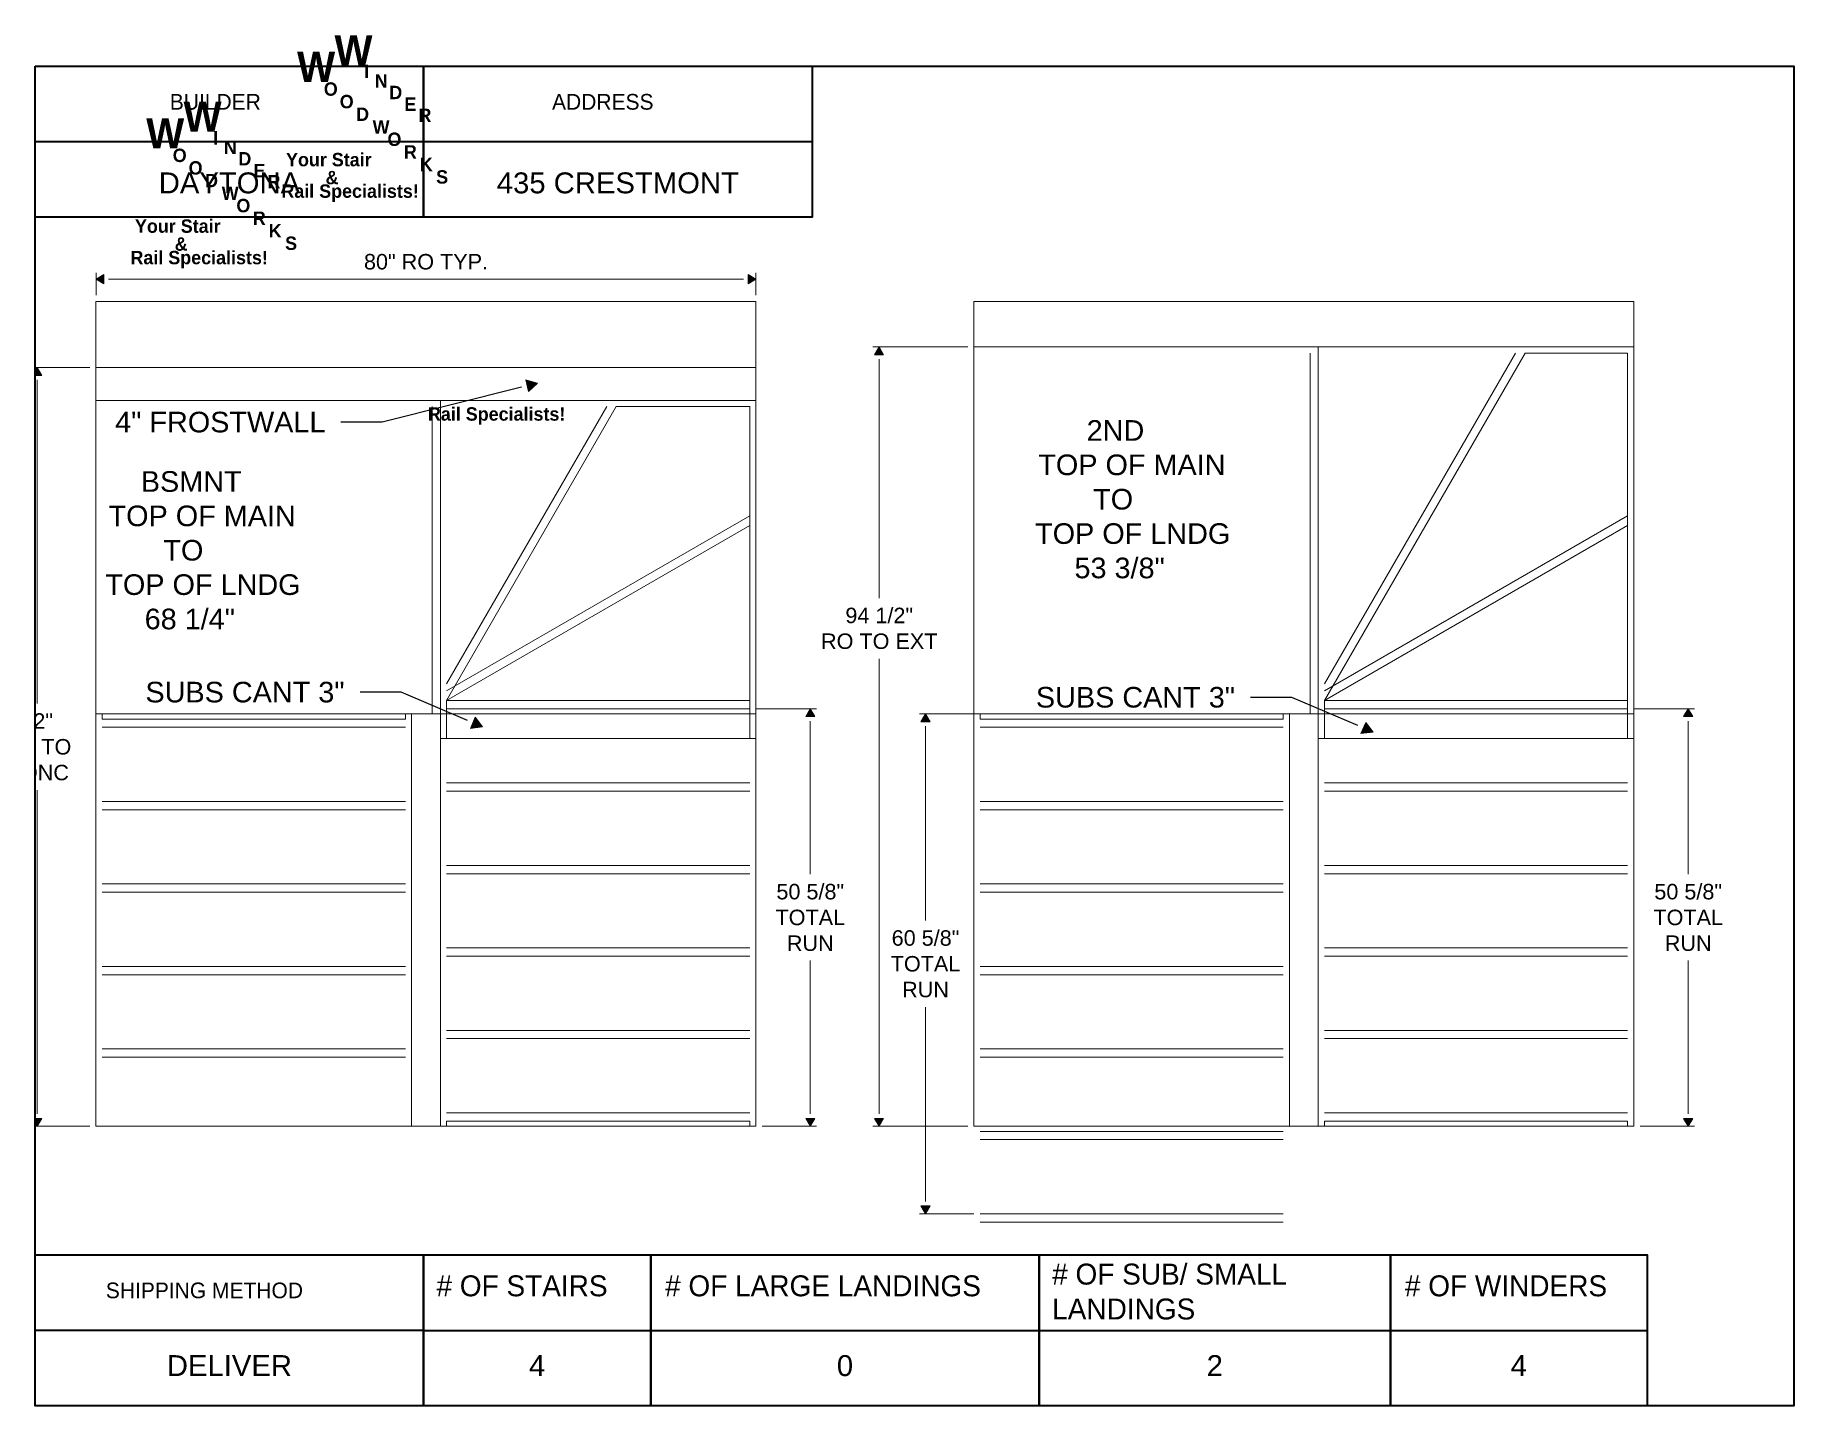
# Paper-space layout 'Landscape Shipping' of a CAD drawing. Header units: inches. Extents: x 0 to 10.5, y 0.1 to 8.3.
# The model-space entities are those that its viewports show. They can reach past a viewport. Long polylines and large blocks are cut down to what shows.
import ezdxf
from ezdxf import colors
from ezdxf.entities.mleader import LeaderData, LeaderLine
from ezdxf.enums import TextEntityAlignment as Align
from ezdxf.math import Vec2, Vec3

# ---------------------------------------------------------------- set-up
doc = ezdxf.new("R2010")
doc.units = ezdxf.units.IN
doc.header["$MEASUREMENT"] = 0
doc.header["$PDMODE"] = 35
doc.linetypes.add('HIDDEN2', pattern=[0.1875, 0.125, -0.0625])
for name, color, linetype, lineweight in [('Border', 1, 'Continuous', 35), ('Concrete', 40, 'Continuous', 9), ('Dimension', 3, 'Continuous', 9), ('Hole-Framing', 150, 'Continuous', 18), ('Kick', 4, 'Continuous', 9), ('Kick-Hidden', 4, 'HIDDEN2', 9), ('Plywood', 6, 'Continuous', 18), ('Stringer', 7, 'Continuous', 13), ('Stringer Template', 3, 'Continuous', 9), ('Treads', 1, 'Continuous', 15)]:
    doc.layers.add(name, color=color, linetype=linetype, lineweight=lineweight)
doc.styles.add('1-8 Text', font='arial.ttf', dxfattribs={"height": 0.125})
doc.styles.add('3-32 Text', font='arial.ttf', dxfattribs={"height": 0.09375})
doc.styles.add('Dimension and Text', font='arial.ttf', dxfattribs={"height": 0.078125})
doc.styles.add('PRINT', font='ARIALUNI.TTF', dxfattribs={"height": 0.125})
doc.dimstyles.new('Jerrod Dimension', dxfattribs={"dimscale": 0, "dimtxt": 0.078125, "dimasz": 0.0625, "dimexe": 0.03125, "dimexo": 0.03125, "dimgap": 0.046875, "dimtad": 1, "dimtih": 1, "dimtoh": 1, "dimdec": 4, "dimzin": 1, "dimdsep": 46, "dimlunit": 5, "dimtxsty": 'Dimension and Text', "dimblk": 'arrow', "dimcen": 2.421875, "dimclrd": 3, "dimclre": 3, "dimclrt": 3, "dimadec": 1, "dimazin": 0, "dimtfac": 1, "dimtdec": 4, "dimtmove": 2, "dimatfit": 3, "dimldrblk": 'arrow', "dimfxl": 1, "dimtfillclr": 256, "dimfrac": 2, "dimlwd": -1, "dimlwe": -1, "dimarcsym": 2})

# ---------------------------------------------------------------- blocks, each defined once
blk = doc.blocks.new('SHIPPING')
at = {"layer": 'Border', "style": 'PRINT'}
for tag, p in [('BUILDER', (1.16, -0.697)), ('ADDRESS', (3.479, -0.697)), ('SHIPPING', (1.16, -7.76)), ('STAIRS', (2.997, -7.76)), ('LARGE-LANDINGS', (4.835, -7.76)), ('SMALL-SUB-LANDINGS', (7.043, -7.76)), ('WINDERS', (8.858, -7.76))]:
    blk.add_attdef(tag, text='', height=0.125, dxfattribs=at).set_placement(p, align=Align.MIDDLE_CENTER)
blk = doc.blocks.new('arrow')
at = {"layer": 'Dimension'}
blk.add_hatch(color=0, dxfattribs=at).paths.add_polyline_path([(0, 0), (-0.64, 0.37), (-0.64, -0.37)])
at = {"layer": 'Dimension', "color": 0}
for p, q in [((-0.64, -0.37), (-0.64, 0.37)), ((0, 0), (-0.64, 0.37)), ((-0.64, -0.37), (0, 0))]:
    blk.add_line(p, q, dxfattribs=at)
blk = doc.blocks.new('*D99')
at = {"layer": 'Defpoints', "color": 0, "transparency": 16777216}
for p in [(184.39, 277.29), (104.39, 274.58), (184.39, 274.58)]:
    blk.add_point(p, dxfattribs=at)
at = {"layer": 'Treads', "color": 3, "transparency": 16777216}
for p, q in [((104.39, 275.33), (104.39, 278.04)), ((105.89, 277.29), (182.89, 277.29)), ((184.39, 275.33), (184.39, 278.04))]:
    blk.add_line(p, q, dxfattribs=at)
at = {"layer": 'Treads', "color": 3, "transparency": 16777216, "xscale": 1.5, "yscale": 1.5, "zscale": 1.5, "rotation": 180}
blk.add_blockref('arrow', (104.39, 277.29), dxfattribs=at)
at = {"layer": 'Treads', "color": 3, "transparency": 16777216, "xscale": 1.5, "yscale": 1.5, "zscale": 1.5}
blk.add_blockref('arrow', (184.39, 277.29), dxfattribs=at)
at = {"layer": 'Treads', "color": 3, "transparency": 16777216, "insert": (144.39, 279.39), "char_height": 1.875, "attachment_point": 5, "style": 'Dimension and Text'}
blk.add_mtext('80" RO TYP.', dxfattribs=at)
blk = doc.blocks.new('*D100')
at = {"layer": 'Defpoints', "color": 0, "transparency": 16777216}
for p in [(97.25, 266.58), (104.39, 266.58), (104.39, 174.58)]:
    blk.add_point(p, dxfattribs=at)
at = {"layer": 'Treads', "color": 3, "transparency": 16777216}
for p, q in [((103.64, 266.58), (96.5, 266.58)), ((97.25, 265.08), (97.25, 225.82)), ((97.25, 176.08), (97.25, 215.34)), ((103.64, 174.58), (96.5, 174.58))]:
    blk.add_line(p, q, dxfattribs=at)
at = {"layer": 'Treads', "color": 3, "transparency": 16777216, "xscale": 1.5, "yscale": 1.5, "zscale": 1.5}
for p, rotation in [((97.25, 266.58), 90), ((97.25, 174.58), 270)]:
    blk.add_blockref('arrow', p, dxfattribs=dict(at, rotation=rotation))
at = {"layer": 'Treads', "color": 3, "transparency": 16777216, "insert": (97.25, 220.58), "char_height": 1.875, "attachment_point": 5, "style": 'Dimension and Text'}
blk.add_mtext('92"\\PRO TO \\PCONC', dxfattribs=at)
blk = doc.blocks.new('*D101')
at = {"layer": 'Defpoints', "color": 0, "transparency": 16777216}
for p in [(210.8, 269.08), (199.3, 174.58), (210.8, 174.58)]:
    blk.add_point(p, dxfattribs=at)
at = {"layer": 'Treads', "color": 3, "transparency": 16777216}
for p, q in [((210.05, 269.08), (198.55, 269.08)), ((199.3, 267.58), (199.3, 238.62)), ((199.3, 176.08), (199.3, 231.27)), ((210.05, 174.58), (198.55, 174.58))]:
    blk.add_line(p, q, dxfattribs=at)
at = {"layer": 'Treads', "color": 3, "transparency": 16777216, "xscale": 1.5, "yscale": 1.5, "zscale": 1.5}
for p, rotation in [((199.3, 269.08), 90), ((199.3, 174.58), 270)]:
    blk.add_blockref('arrow', p, dxfattribs=dict(at, rotation=rotation))
at = {"layer": 'Treads', "color": 3, "transparency": 16777216, "insert": (199.33, 234.94), "char_height": 1.875, "attachment_point": 5, "style": 'Dimension and Text'}
blk.add_mtext('94 1/2"\\PRO TO EXT', dxfattribs=at)
blk = doc.blocks.new('*D102')
at = {"layer": 'Defpoints', "color": 0, "transparency": 16777216}
for p in [(204.94, 224.58), (211.55, 224.58), (211.55, 163.96)]:
    blk.add_point(p, dxfattribs=at)
at = {"layer": 'Treads', "color": 3, "transparency": 16777216}
for p, q in [((210.8, 224.58), (204.19, 224.58)), ((204.94, 223.08), (204.94, 199.51)), ((204.94, 165.46), (204.94, 189.03)), ((210.8, 163.96), (204.19, 163.96))]:
    blk.add_line(p, q, dxfattribs=at)
at = {"layer": 'Treads', "color": 3, "transparency": 16777216, "xscale": 1.5, "yscale": 1.5, "zscale": 1.5}
for p, rotation in [((204.94, 224.58), 90), ((204.94, 163.96), 270)]:
    blk.add_blockref('arrow', p, dxfattribs=dict(at, rotation=rotation))
at = {"layer": 'Treads', "color": 3, "transparency": 16777216, "insert": (204.94, 194.27), "char_height": 1.875, "attachment_point": 5, "style": 'Dimension and Text'}
blk.add_mtext('60 5/8"\\PTOTAL \\PRUN', dxfattribs=at)
blk = doc.blocks.new('*D103')
at = {"layer": 'Defpoints', "color": 0, "transparency": 16777216}
for p in [(290.05, 225.21), (297.39, 225.21), (290.8, 174.58)]:
    blk.add_point(p, dxfattribs=at)
at = {"layer": 'Treads', "color": 3, "transparency": 16777216}
for p, q in [((290.8, 225.21), (298.14, 225.21)), ((297.39, 223.71), (297.39, 205.13)), ((297.39, 176.08), (297.39, 194.66)), ((291.55, 174.58), (298.14, 174.58))]:
    blk.add_line(p, q, dxfattribs=at)
at = {"layer": 'Treads', "color": 3, "transparency": 16777216, "xscale": 1.5, "yscale": 1.5, "zscale": 1.5}
for p, rotation in [((297.39, 225.21), 90), ((297.39, 174.58), 270)]:
    blk.add_blockref('arrow', p, dxfattribs=dict(at, rotation=rotation))
at = {"layer": 'Treads', "color": 3, "transparency": 16777216, "insert": (297.39, 199.89), "char_height": 1.875, "attachment_point": 5, "style": 'Dimension and Text'}
blk.add_mtext('50 5/8"\\PTOTAL \\PRUN', dxfattribs=at)
blk = doc.blocks.new('*D104')
at = {"layer": 'Defpoints', "color": 0, "transparency": 16777216}
for p in [(183.64, 225.21), (190.97, 225.21), (184.39, 174.58)]:
    blk.add_point(p, dxfattribs=at)
at = {"layer": 'Treads', "color": 3, "transparency": 16777216}
for p, q in [((184.39, 225.21), (191.72, 225.21)), ((190.97, 223.71), (190.97, 205.13)), ((190.97, 176.08), (190.97, 194.66)), ((185.14, 174.58), (191.72, 174.58))]:
    blk.add_line(p, q, dxfattribs=at)
at = {"layer": 'Treads', "color": 3, "transparency": 16777216, "xscale": 1.5, "yscale": 1.5, "zscale": 1.5}
for p, rotation in [((190.97, 225.21), 90), ((190.97, 174.58), 270)]:
    blk.add_blockref('arrow', p, dxfattribs=dict(at, rotation=rotation))
at = {"layer": 'Treads', "color": 3, "transparency": 16777216, "insert": (190.97, 199.89), "char_height": 1.875, "attachment_point": 5, "style": 'Dimension and Text'}
blk.add_mtext('50 5/8"\\PTOTAL \\PRUN', dxfattribs=at)

msp = doc.modelspace()

# ---------------------------------------------------------------- linework, layer by layer
at = {"layer": 'Concrete'}
for points in [[(104.38522, 274.58169), (184.38522, 274.58169), (184.38522, 174.58169), (104.38522, 174.58169)], [(104.38522, 274.58169), (184.38522, 274.58169), (184.38522, 266.58169), (104.38522, 266.58169)]]:
    msp.add_lwpolyline(points, close=True, dxfattribs=at)
at = {"layer": 'Hole-Framing'}
for points in [[(210.7992, 274.58169), (290.7992, 274.58169), (290.7992, 174.58169), (210.7992, 174.58169)], [(210.7992, 274.58169), (290.7992, 274.58169), (290.7992, 269.08169), (210.7992, 269.08169)], [(142.63522, 224.58169), (146.13522, 224.58169), (146.13522, 174.58169), (142.63522, 174.58169)], [(249.0492, 224.58169), (252.5492, 224.58169), (252.5492, 174.58169), (249.0492, 174.58169)]]:
    msp.add_lwpolyline(points, close=True, dxfattribs=at)
at = {"layer": 'Kick'}
for points in [[(104.38522, 266.58169), (184.38522, 266.58169), (184.38522, 262.58169), (104.38522, 262.58169)], [(105.13522, 224.58169), (141.88522, 224.58169), (141.88522, 223.95669), (105.13522, 223.95669)], [(211.5492, 224.58169), (248.2992, 224.58169), (248.2992, 223.95669), (211.5492, 223.95669)], [(183.63522, 174.58169), (146.88522, 174.58169), (146.88522, 175.20669), (183.63522, 175.20669)], [(290.0492, 174.58169), (253.2992, 174.58169), (253.2992, 175.20669), (290.0492, 175.20669)]]:
    msp.add_lwpolyline(points, close=True, dxfattribs=at)
at = {"layer": 'Kick-Hidden'}
for p, q in [((183.63522, 225.20669), (146.88522, 225.20669)), ((290.0492, 225.20669), (253.2992, 225.20669)), ((105.13522, 213.95669), (141.88522, 213.95669)), ((183.63522, 215.20669), (146.88522, 215.20669)), ((211.5492, 213.95669), (248.2992, 213.95669)), ((290.0492, 215.20669), (253.2992, 215.20669)), ((183.63522, 205.20669), (146.88522, 205.20669)), ((290.0492, 205.20669), (253.2992, 205.20669)), ((105.13522, 203.95669), (141.88522, 203.95669)), ((211.5492, 203.95669), (248.2992, 203.95669)), ((183.63522, 195.20669), (146.88522, 195.20669)), ((290.0492, 195.20669), (253.2992, 195.20669)), ((105.13522, 193.95669), (141.88522, 193.95669)), ((211.5492, 193.95669), (248.2992, 193.95669)), ((105.13522, 183.95669), (141.88522, 183.95669)), ((183.63522, 185.20669), (146.88522, 185.20669)), ((211.5492, 183.95669), (248.2992, 183.95669)), ((290.0492, 185.20669), (253.2992, 185.20669)), ((211.5492, 173.95669), (248.2992, 173.95669)), ((211.5492, 163.95669), (248.2992, 163.95669))]:
    msp.add_line(p, q, dxfattribs=at)
at = {"layer": 'Plywood'}
for points in [[(210.7992, 269.08169), (290.7992, 269.08169), (290.7992, 224.58169), (210.7992, 224.58169)], [(252.5492, 221.58169), (290.7992, 221.58169), (290.7992, 269.08169), (252.5492, 269.08169)], [(104.38522, 262.58169), (184.38522, 262.58169), (184.38522, 224.58169), (104.38522, 224.58169)], [(146.13522, 221.58169), (184.38522, 221.58169), (184.38522, 262.58169), (146.13522, 262.58169)]]:
    msp.add_lwpolyline(points, close=True, dxfattribs=at)
for points in [[(253.2992, 226.20669), (277.62008, 268.33169), (290.0492, 268.33169), (290.0492, 221.58169), (253.2992, 221.58169), (253.2992, 226.20669)], [(146.88522, 226.20669), (167.45332, 261.83169), (183.63522, 261.83169), (183.63522, 221.58169), (146.88522, 221.58169), (146.88522, 226.20669)], [(146.88522, 226.20669), (183.63522, 247.42431), (183.63522, 221.58169), (146.88522, 221.58169), (146.88522, 226.20669)], [(253.2992, 226.20669), (290.0492, 247.42431), (290.0492, 221.58169), (253.2992, 221.58169), (253.2992, 226.20669)]]:
    msp.add_lwpolyline(points, dxfattribs=at)
at = {"layer": 'Treads'}
for p, q in [((251.5492, 268.33169), (251.5492, 224.58169)), ((253.2992, 228.20669), (276.46538, 268.33169)), ((145.13522, 224.58169), (145.13522, 261.83169)), ((146.88522, 228.20669), (166.29862, 261.83169)), ((183.63522, 248.57901), (146.88522, 227.36139)), ((253.2992, 227.36139), (290.0492, 248.57901)), ((183.63522, 226.20669), (146.88522, 226.20669)), ((290.0492, 226.20669), (253.2992, 226.20669)), ((105.13522, 222.95669), (141.88522, 222.95669)), ((211.5492, 222.95669), (248.2992, 222.95669)), ((183.63522, 216.20669), (146.88522, 216.20669)), ((290.0492, 216.20669), (253.2992, 216.20669)), ((105.13522, 212.95669), (141.88522, 212.95669)), ((211.5492, 212.95669), (248.2992, 212.95669)), ((183.63522, 206.20669), (146.88522, 206.20669)), ((290.0492, 206.20669), (253.2992, 206.20669)), ((105.13522, 202.95669), (141.88522, 202.95669)), ((211.5492, 202.95669), (248.2992, 202.95669)), ((183.63522, 196.20669), (146.88522, 196.20669)), ((290.0492, 196.20669), (253.2992, 196.20669)), ((105.13522, 192.95669), (141.88522, 192.95669)), ((211.5492, 192.95669), (248.2992, 192.95669)), ((183.63522, 186.20669), (146.88522, 186.20669)), ((290.0492, 186.20669), (253.2992, 186.20669)), ((105.13522, 182.95669), (141.88522, 182.95669)), ((211.5492, 182.95669), (248.2992, 182.95669)), ((183.63522, 176.20669), (146.88522, 176.20669)), ((290.0492, 176.20669), (253.2992, 176.20669)), ((211.5492, 172.95669), (248.2992, 172.95669)), ((211.5492, 162.95669), (248.2992, 162.95669))]:
    msp.add_line(p, q, dxfattribs=at)

# ---------------------------------------------------------------- texts
at = {"layer": 'Treads', "char_height": 2.5, "width": 32.6352658, "attachment_point": 1, "style": 'Dimension and Text'}
for s, insert in [('\\pi9.7263;2ND\\P\\pi3.8634;TOP OF MAIN\\P\\pi10.509;TO \\P\\pi3.4733;TOP OF LNDG\\P\\pi8.2478;53 3/8"', (214.74602, 260.19363)), ('\\pi7.7765;BSMNT\\P\\pi3.8634;TOP OF MAIN\\P\\pi10.509;TO \\P\\pi3.4733;TOP OF LNDG\\P\\pi8.2427;68 1/4"', (102.04214, 254.00578))]:
    msp.add_mtext(s, dxfattribs=dict(at, insert=insert))

# ---------------------------------------------------------------- dimensions: what is measured, and where the dimension line sits
at = {"layer": 'Treads'}
dim = msp.add_linear_dim(base=(184.38522, 277.29423), p1=(104.38522, 274.58169), p2=(184.38522, 274.58169), text='<> RO TYP.', dimstyle='Jerrod Dimension', override={"dimpost": '"'}, dxfattribs=at)
dim.commit()
dim.dimension.update_dxf_attribs({"geometry": '*D99', "text_midpoint": (144.38522, 279.38935)})
dim = msp.add_linear_dim(base=(199.29513, 174.58169), p1=(210.7992, 269.08169), p2=(210.7992, 174.58169), angle=90, text='<>\\PRO TO EXT', dimstyle='Jerrod Dimension', override={"dimpost": '"'}, dxfattribs=at)
dim.commit()
dim.dimension.update_dxf_attribs({"geometry": '*D101', "text_midpoint": (199.32638, 234.94378), "dimtype": 160})
for base, p1, p2, text, picture, middle in [((97.25408, 266.58169), (104.38522, 174.58169), (104.38522, 266.58169), '<>\\PRO TO \\PCONC', '*D100', (97.25408, 220.58169)), ((190.97362, 225.20669), (184.38522, 174.58169), (183.63522, 225.20669), '<>\\PTOTAL \\PRUN', '*D104', (190.97362, 199.89419)), ((204.94329, 224.58169), (211.5492, 163.95669), (211.5492, 224.58169), '<>\\PTOTAL \\PRUN', '*D102', (204.94329, 194.26919)), ((297.3876, 225.20669), (290.7992, 174.58169), (290.0492, 225.20669), '<>\\PTOTAL \\PRUN', '*D103', (297.3876, 199.89419))]:
    dim = msp.add_linear_dim(base=base, p1=p1, p2=p2, angle=90, text=text, dimstyle='Jerrod Dimension', override={"dimpost": '"'}, dxfattribs=at)
    dim.commit()
    dim.dimension.update_dxf_attribs({"geometry": picture, "text_midpoint": middle})

# ---------------------------------------------------------------- leaders
ml = msp.add_multileader_mtext('Standard', dxfattribs=at)
ml.set_content('4" FROSTWALL', color=3, style='Dimension and Text')
ml.set_leader_properties(color=3)
ml.set_arrow_properties(name='arrow')
ml.build(insert=Vec2(0, 0))
ml.multileader.update_dxf_attribs({"dogleg_length": 0.15625, "arrow_head_size": 2, "scale": 32})
ctx = ml.context
ctx.base_point, ctx.scale, ctx.char_height, ctx.arrow_head_size, ctx.landing_gap_size, ctx.plane_origin = Vec3(104.99913, 259.93766), 32, 2.5, 2, 1.875, Vec3(157.89247, 264.69209)
ctx.text_align_type = 2
notes = []
notes.append((ctx, [(0, (1, 1, 0), (139.07826, 259.93766), (-1, 0), 5, [(0, [(157.89247, 264.69209)], 0, [])])]))
ctx.mtext.insert, ctx.mtext.alignment, ctx.mtext.flow_direction = Vec3(132.20326, 261.20897), 3, 5
ml = msp.add_multileader_mtext('Standard', dxfattribs=at)
ml.set_content('SUBS CANT 3"', color=3, style='Dimension and Text')
ml.set_leader_properties(color=3)
ml.set_arrow_properties(name='arrow')
ml.build(insert=Vec2(0, 0))
ml.multileader.update_dxf_attribs({"dogleg_length": 0.15625, "arrow_head_size": 2, "scale": 32})
ctx = ml.context
ctx.base_point, ctx.scale, ctx.char_height, ctx.arrow_head_size, ctx.landing_gap_size, ctx.plane_origin = Vec3(108.8209, 227.19744), 32, 2.5, 2, 1.875, Vec3(151.24673, 222.99407)
ctx.text_align_type = 2
notes.append((ctx, [(0, (1, 1, 0), (141.39082, 227.19744), (-1, 0), 5, [(0, [(151.24673, 222.99407)], 0, [])])]))
ctx.mtext.insert, ctx.mtext.alignment, ctx.mtext.flow_direction = Vec3(134.51582, 228.46961), 3, 5
ml = msp.add_multileader_mtext('Standard', dxfattribs=at)
ml.set_content('SUBS CANT 3"', color=3, style='Dimension and Text')
ml.set_leader_properties(color=3)
ml.set_arrow_properties(name='arrow')
ml.build(insert=Vec2(0, 0))
ml.multileader.update_dxf_attribs({"dogleg_length": 0.15625, "arrow_head_size": 2, "scale": 32})
ctx = ml.context
ctx.base_point, ctx.scale, ctx.char_height, ctx.arrow_head_size, ctx.landing_gap_size, ctx.plane_origin = Vec3(216.76039, 226.57449), 32, 2.5, 2, 1.875, Vec3(259.18622, 222.37111)
ctx.text_align_type = 2
notes.append((ctx, [(0, (1, 1, 0), (249.3303, 226.57449), (-1, 0), 5, [(0, [(259.18622, 222.37111)], 0, [])])]))
ctx.mtext.insert, ctx.mtext.alignment, ctx.mtext.flow_direction = Vec3(242.4553, 227.84666), 3, 5
for ctx, leaders in notes:
    for number, flags, end, landing, length, lines in leaders:
        leader = LeaderData()
        leader.index, (leader.has_last_leader_line, leader.has_dogleg_vector, leader.attachment_direction) = number, flags
        leader.last_leader_point, leader.dogleg_vector, leader.dogleg_length = Vec3(end), Vec3(landing), length
        for number, points, colour, breaks in lines:
            line = LeaderLine()
            line.index, line.vertices, line.color, line.breaks = number, Vec3.list(points), colors.encode_raw_color(colour), breaks
            leader.lines.append(line)
        ctx.leaders.append(leader)

psp = doc.layouts.new('Landscape Shipping')

# ---------------------------------------------------------------- linework, layer by layer
at = {"layer": 'Border'}
for p, q in [((2.365, 7.635), (0.046, 7.635)), ((4.685, 7.635), (2.365, 7.635)), ((2.365, 0.536), (0.046, 0.536)), ((2.365, 0.536), (9.67, 0.536))]:
    psp.add_line(p, q, dxfattribs=at)
for points in [[(0.046, 8.086), (10.546, 8.086), (10.546, 0.086), (0.046, 0.086)], [(0.046, 8.086), (2.365, 8.086), (2.365, 7.185), (0.046, 7.185)], [(2.365, 8.086), (4.685, 8.086), (4.685, 7.185), (2.365, 7.185)], [(0.046, 0.987), (2.365, 0.987), (2.365, 0.086), (0.046, 0.086)], [(2.365, 0.987), (3.721, 0.987), (3.721, 0.086), (2.365, 0.086)], [(3.721, 0.987), (6.04, 0.987), (6.04, 0.086), (3.721, 0.086)], [(6.04, 0.987), (8.139, 0.987), (8.139, 0.086), (6.04, 0.086)], [(8.139, 0.987), (9.67, 0.987), (9.67, 0.086), (8.139, 0.086)]]:
    psp.add_lwpolyline(points, close=True, dxfattribs=at)

# ---------------------------------------------------------------- block references
psp.add_blockref('SHIPPING', (0.046, 8.086), dxfattribs=at).add_auto_attribs({'BUILDER': 'DAYTONA', 'ADDRESS': '435 CRESTMONT', 'SHIPPING': 'DELIVER', 'STAIRS': '4', 'LARGE-LANDINGS': '0', 'SMALL-SUB-LANDINGS': '2', 'WINDERS': '4'})

# ---------------------------------------------------------------- texts
at = {"layer": 'Stringer', "attachment_point": 1}
for s, width, gutter_width, insert, char_height, style in [('{\\fHigh Tower Text|b0|i0|c0|p18;BUILDER}', 2.21487, 0.625, (0.85, 7.92), 0.09375, '3-32 Text'), ('{\\fHigh Tower Text|b0|i0|c0|p18;ADDRESS}', 2.21487, 0.625, (3.132, 7.92), 0.09375, '3-32 Text'), ('{\\fStylus BT|b1|i0|c0|p34;    Your Stair\\P    }', 201.73992, 10, (1.425, 7.568), 0.08, '3-32 Text'), ('{\\fStylus BT|b1|i0|c0|p34;   &    }', 201.73992, 10, (1.691, 7.461), 0.08, '3-32 Text'), ('{\\fStylus BT|b1|i0|c0|p34;Rail Specialists!}', 84.46821, 10, (1.516, 7.38), 0.08, '3-32 Text'), ('{\\fStylus BT|b1|i0|c0|p34;    Your Stair\\P    }', 201.73992, 10, (0.523, 7.171), 0.08, '3-32 Text'), ('{\\fStylus BT|b1|i0|c0|p34;   &    }', 201.73992, 10, (0.79, 7.064), 0.08, '3-32 Text'), ('{\\fStylus BT|b1|i0|c0|p34;Rail Specialists!}', 84.46821, 10, (0.615, 6.983), 0.08, '3-32 Text'), ('{\\fStylus BT|b1|i0|c0|p34;Rail Specialists!}', 84.46821, 10, (2.391, 6.049), 0.08, '3-32 Text'), ('{\\fHigh Tower Text|b0|i0|c0|p18;# OF STAIRS}', 1.65676, 0.625, (2.442, 0.865), 0.125, '1-8 Text'), ('{\\fHigh Tower Text|b0|i0|c0|p18;# OF LARGE LANDINGS}', 2.21487, 0.625, (3.807, 0.865), 0.125, '1-8 Text'), ('{\\fHigh Tower Text|b0|i0|c0|p18;# OF SUB/ SMALL LANDINGS}', 2.05113, 0.625, (6.118, 0.935), 0.125, '1-8 Text'), ('{\\fHigh Tower Text|b0|i0|c0|p18;# OF WINDERS}', 1.65676, 0.625, (8.224, 0.865), 0.125, '1-8 Text'), ('{\\fHigh Tower Text|b0|i0|c0|p18;SHIPPING METHOD}', 2.21487, 0.625, (0.468, 0.822), 0.09375, '3-32 Text')]:
    psp.add_mtext_dynamic_manual_height_columns(s, width=width, gutter_width=gutter_width, heights=[0], dxfattribs=dict(at, insert=insert, char_height=char_height, style=style))
at = {"layer": 'Stringer Template', "style": '3-32 Text'}
for s, insert, char_height, attachment_point in [('{\\fSuperFrench|b1|i0|c2|p2;W}', (1.833, 8.271), 0.18, 1), ('{\\fSuperFrench|b1|i0|c2|p2;W}', (1.61, 8.172), 0.18, 1), ('{\\fSuperFrench|b1|i0|c2|p2;I}', (2.025, 8.055), 0.08, 5), ('{\\fSuperFrench|b1|i0|c2|p2;O}', (1.811, 7.949), 0.08, 5), ('{\\fSuperFrench|b1|i0|c2|p2;N}', (2.112, 7.998), 0.08, 5), ('{\\fSuperFrench|b1|i0|c2|p2;O}', (1.906, 7.874), 0.08, 5), ('{\\fSuperFrench|b1|i0|c2|p2;D}', (2.199, 7.929), 0.08, 5), ('{\\fSuperFrench|b1|i0|c2|p2;E}', (2.286, 7.859), 0.08, 5), ('{\\fSuperFrench|b1|i0|c2|p2;W}', (0.709, 7.775), 0.18, 1), ('{\\fSuperFrench|b1|i0|c2|p2;W}', (0.932, 7.874), 0.18, 1), ('{\\fSuperFrench|b1|i0|c2|p2;D}', (2.001, 7.799), 0.08, 5), ('{\\fSuperFrench|b1|i0|c2|p2;R}', (2.373, 7.793), 0.08, 5), ('{\\fSuperFrench|b1|i0|c2|p2;I}', (1.124, 7.658), 0.08, 5), ('{\\fSuperFrench|b1|i0|c2|p2;W}', (2.061, 7.763), 0.08, 1), ('{\\fSuperFrench|b1|i0|c2|p2;O}', (2.191, 7.649), 0.08, 5), ('{\\fSuperFrench|b1|i0|c2|p2;O}', (0.909, 7.553), 0.08, 5), ('{\\fSuperFrench|b1|i0|c2|p2;N}', (1.211, 7.601), 0.08, 5), ('{\\fSuperFrench|b1|i0|c2|p2;D}', (1.298, 7.533), 0.08, 5), ('{\\fSuperFrench|b1|i0|c2|p2;R}', (2.286, 7.574), 0.08, 5), ('{\\fSuperFrench|b1|i0|c2|p2;O}', (1.004, 7.478), 0.08, 5), ('{\\fSuperFrench|b1|i0|c2|p2;E}', (1.385, 7.462), 0.08, 5), ('{\\fSuperFrench|b1|i0|c2|p2;K}', (2.381, 7.499), 0.08, 5), ('{\\fSuperFrench|b1|i0|c2|p2;S}', (2.476, 7.424), 0.08, 5), ('{\\fSuperFrench|b1|i0|c2|p2;D}', (1.099, 7.403), 0.08, 5), ('{\\fSuperFrench|b1|i0|c2|p2;W}', (1.16, 7.367), 0.08, 1), ('{\\fSuperFrench|b1|i0|c2|p2;R}', (1.472, 7.396), 0.08, 5), ('{\\fSuperFrench|b1|i0|c2|p2;O}', (1.289, 7.253), 0.08, 5), ('{\\fSuperFrench|b1|i0|c2|p2;R}', (1.384, 7.178), 0.08, 5), ('{\\fSuperFrench|b1|i0|c2|p2;K}', (1.479, 7.103), 0.08, 5), ('{\\fSuperFrench|b1|i0|c2|p2;S}', (1.574, 7.028), 0.08, 5)]:
    psp.add_mtext_dynamic_manual_height_columns(s, width=46.54479, gutter_width=10, heights=[0], dxfattribs=dict(at, insert=insert, char_height=char_height, attachment_point=attachment_point))

# ---------------------------------------------------------------- viewports
at = {"layer": 'Treads', "view_target_point": (72.21067, 81.43572)}
vp = psp.add_viewport(center=(5.296, 4.086), size=(10.5, 8), view_center_point=(131.38919, 140.46351), view_height=162.4226306, dxfattribs=at)
vp.dxf.flags = 0x10000  # cut along an outline
vp.dxf.clipping_boundary_handle = psp.add_lwpolyline([(0.046, 8.086), (10.546, 8.086), (10.546, 0.086), (0.046, 0.086)], format="xyb", close=True, dxfattribs={"invisible": 1}).dxf.handle

doc.saveas('drawing.dxf')
